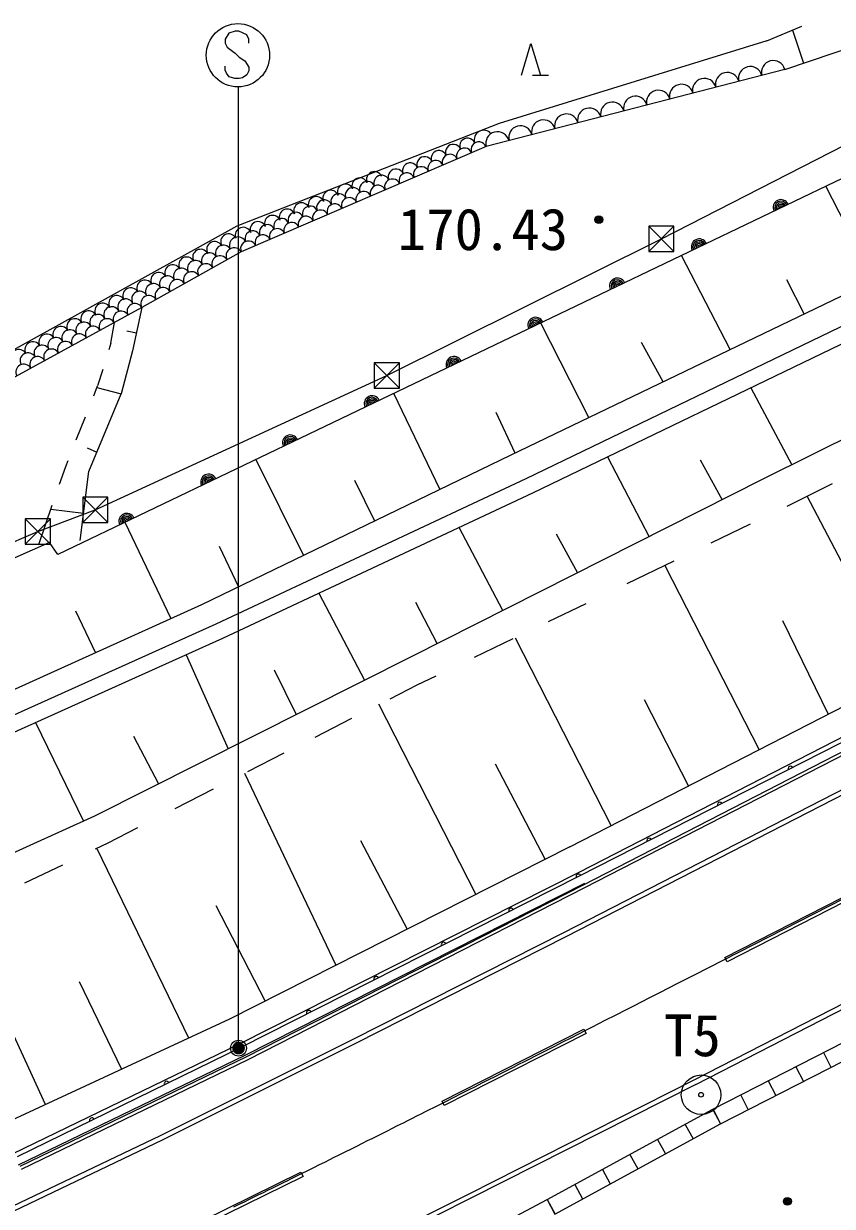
# Model space of a CAD drawing. Units: millimetres, scale not verified. Extents: x 40000 to 680000, y 20000 to 380000.
# Drawn here: x 316868 to 342446, y 267850 to 305259 of the extents above; entities that cross this region are included whole.
import ezdxf
from ezdxf.enums import TextEntityAlignment as Align

# ---------------------------------------------------------------- set-up
doc = ezdxf.new("R2010")
doc.units = ezdxf.units.MM
doc.header["$LTSCALE"] = 1000
doc.linetypes.add('CHAIN', pattern=[18.5, 12, -1.5, 3.5, -1.5])
for name, color, linetype, lineweight in [('M-BGD', 7, 'Continuous', 13), ('M-BMK', 2, 'CHAIN', 13), ('M-BMK-SRVR', 3, 'Continuous', 13), ('M-STR-STRC', 7, 'Continuous', 13)]:
    doc.layers.add(name, color=color, linetype=linetype, lineweight=lineweight)
doc.styles.add('ＭＳ ゴシック', font='')
doc.styles.get('ＭＳ ゴシック').set_extended_font_data('MS Gothic')

# ---------------------------------------------------------------- blocks, each defined once
blk = doc.blocks.new('filled_dot')
at = {"color": 0, "linetype": 'Continuous', "lineweight": -2, "const_width": 1.25}
blk.add_lwpolyline([(-0.625, 0, 1), (0.625, 0, 1)], format="xyb", close=True, dxfattribs=at)

msp = doc.modelspace()

# ---------------------------------------------------------------- linework, layer by layer
at = {"layer": 'M-BGD'}
for p, q in [((340941, 303811), (345240, 305256)), ((340372, 304716), (341484, 305181)), ((341185, 305056), (341536, 304011)), ((340372, 304716), (331910, 302104)), ((332613, 303627), (332913, 304627)), ((332913, 304627), (333213, 303627)), ((340941, 303811), (331492, 301370)), ((332963, 303627), (333463, 303627)), ((331910, 302104), (323616, 298856)), ((344702, 301302), (317948, 288472)), ((331492, 301370), (323751, 298039)), ((353042, 300649), (332752, 290865)), ((353317, 300227), (332967, 290413)), ((343761, 297138), (342240, 300122)), ((348030, 299193), (332279, 291609)), ((323616, 298856), (312987, 292963)), ((323751, 298039), (320607, 296277)), ((339217, 294950), (337670, 297930)), ((340997, 297171), (341550, 296073)), ((320607, 296277), (314016, 292681)), ((320607, 296277), (320314, 294914)), ((350585, 296007), (340264, 290857)), ((319628, 295154), (319740, 295805)), ((320134, 295548), (320436, 295483)), ((333211, 295792), (334742, 292795)), ((337091, 293926), (336410, 295174)), ((319628, 295154), (319561, 294940)), ((320314, 294914), (319955, 293553)), ((319368, 294316), (319207, 293798)), ((319086, 293491), (319207, 293798)), ((319188, 293749), (319954, 293547)), ((339863, 293739), (341159, 291304)), ((318925, 291091), (319955, 293553)), ((328569, 293566), (330030, 290521)), ((332419, 291676), (331809, 292959)), ((318532, 292095), (318821, 292824)), ((318879, 291838), (319184, 291710)), ((318200, 291255), (318272, 291438)), ((332279, 291609), (322491, 286877)), ((324215, 291477), (325715, 288435)), ((335335, 291555), (336649, 289032)), ((338263, 291463), (338959, 290199)), ((318007, 290698), (318200, 291255)), ((318652, 288909), (318925, 291091)), ((332752, 290865), (322944, 286263)), ((327973, 289527), (327344, 290814)), ((340264, 290857), (329148, 285244)), ((342437, 290702), (341006, 289988)), ((332967, 290413), (323153, 285808)), ((344634, 284606), (341651, 290310)), ((317354, 288819), (317775, 290031)), ((317732, 289907), (318761, 289778)), ((320066, 289488), (321525, 286440)), ((332023, 286696), (330640, 289321)), ((334146, 279220), (353867, 289348)), ((339849, 289425), (338606, 288825)), ((317689, 288850), (304320, 282934)), ((317948, 288472), (317689, 288850)), ((333707, 289122), (334382, 287887)), ((323057, 288729), (323661, 287442)), ((337427, 288256), (335944, 287540)), ((337145, 288120), (340126, 282291)), ((334437, 278425), (353100, 288000)), ((352293, 287380), (334417, 278287)), ((334570, 278021), (353257, 287624)), ((334616, 277932), (353303, 287535)), ((326207, 287241), (327652, 284492)), ((329951, 285650), (329277, 286947)), ((322491, 286877), (307520, 280101)), ((318506, 286684), (319144, 285362)), ((334644, 286912), (333454, 286338)), ((322944, 286263), (307764, 279443)), ((340865, 286379), (342314, 283414)), ((323153, 285808), (307963, 278984)), ((332410, 285834), (335450, 279889)), ((332340, 285800), (331112, 285207)), ((329148, 285244), (319106, 280196)), ((322012, 285296), (323337, 282323)), ((324796, 284825), (325491, 283406)), ((329305, 284335), (328447, 283896)), ((329901, 284622), (329305, 284335)), ((328092, 283749), (331169, 277715)), ((336493, 283880), (337895, 281145)), ((327236, 283278), (326073, 282684)), ((317245, 283154), (318757, 280037)), ((320347, 282724), (321136, 281217)), ((325093, 282183), (323943, 281596)), ((331782, 281846), (333366, 278826)), ((344315, 281836), (333947, 276506)), ((344384, 281703), (334015, 276372)), ((323853, 281550), (326742, 275477)), ((322864, 281044), (321646, 280422)), ((319106, 280196), (309315, 275750)), ((320467, 279820), (319530, 279341)), ((319530, 279341), (319134, 279150)), ((319182, 279173), (322084, 273176)), ((334146, 279220), (323376, 273776)), ((327522, 279424), (328996, 276617)), ((318094, 278647), (316900, 278070)), ((323698, 272993), (334437, 278425)), ((334417, 278287), (323755, 272889)), ((323876, 272635), (334618, 278068)), ((323924, 272588), (334571, 278021)), ((339045, 275719), (343489, 277989)), ((323968, 272499), (334616, 277932)), ((343558, 277856), (339114, 275586)), ((322942, 277368), (324502, 274345)), ((317557, 271071), (314810, 277060)), ((338059, 271842), (348118, 277005)), ((338127, 271709), (348186, 276871)), ((333947, 276506), (327300, 273133)), ((334015, 276372), (327367, 272999)), ((339114, 275586), (339045, 275719)), ((318619, 274966), (319961, 272189)), ((338669, 270919), (344783, 274057)), ((323376, 273776), (316318, 270495)), ((338912, 270460), (345020, 273594)), ((327300, 273133), (321185, 270081)), ((330101, 271175), (334588, 273455)), ((334656, 273321), (330169, 271041)), ((334588, 273455), (334656, 273321)), ((316538, 269521), (323698, 272993)), ((323755, 272889), (316660, 269416)), ((327367, 272999), (321250, 269946)), ((323594, 273028), (323563, 272982)), ((323563, 272982), (323563, 272949)), ((323563, 272949), (323579, 272917)), ((323563, 272737), (323563, 272767)), ((323573, 272711), (323563, 272737)), ((323594, 272684), (323573, 272711)), ((323579, 272917), (323643, 272871)), ((323642, 273044), (323594, 273028)), ((323672, 273044), (323642, 273044)), ((323643, 272871), (323675, 272838)), ((323735, 273014), (323672, 273044)), ((323675, 272838), (323720, 272809)), ((323720, 272809), (323752, 272759)), ((323750, 272981), (323735, 273014)), ((323750, 272732), (323735, 272699)), ((323750, 272949), (323750, 272981)), ((323752, 272759), (323750, 272732)), ((342165, 272714), (342402, 272251)), ((316709, 269159), (323876, 272635)), ((316754, 269118), (323924, 272588)), ((316797, 269028), (323968, 272499)), ((323641, 272669), (323594, 272684)), ((323675, 272669), (323641, 272669)), ((323700, 272676), (323675, 272669)), ((323735, 272699), (323700, 272676)), ((341292, 272266), (341529, 271803)), ((338060, 271842), (330946, 268239)), ((338127, 271709), (331013, 268105)), ((340419, 271818), (340657, 271355)), ((339547, 271370), (339784, 270907)), ((330169, 271041), (330101, 271175)), ((333426, 268064), (338669, 270919)), ((338663, 270916), (338912, 270460)), ((338674, 270922), (338912, 270460)), ((333672, 267606), (338912, 270460)), ((337790, 270441), (338039, 269984)), ((321185, 270081), (315071, 267163)), ((321250, 269946), (315134, 267027)), ((336917, 269966), (337166, 269509)), ((336045, 269490), (336293, 269033)), ((335172, 269015), (335421, 268558)), ((321173, 266736), (325639, 268932)), ((325705, 268798), (321239, 266602)), ((325639, 268932), (325705, 268798)), ((330946, 268239), (324372, 264957)), ((334299, 268539), (334548, 268083)), ((331013, 268105), (324438, 264823)), ((331618, 267106), (333426, 268064)), ((333426, 268064), (333670, 267604)), ((333426, 268064), (333675, 267607))]:
    msp.add_line(p, q, dxfattribs=at)
at = {"layer": 'M-BGD', "color": 30}
for p, q in [((337037, 298455), (346455, 303265)), ((337437, 298855), (336637, 298855)), ((336637, 298855), (336637, 298055)), ((337437, 298855), (336637, 298055)), ((336637, 298855), (337437, 298055)), ((337437, 298055), (337437, 298855)), ((328357, 294126), (337037, 298455)), ((336637, 298055), (337437, 298055)), ((328757, 294526), (327957, 294526)), ((327957, 294526), (327957, 293726)), ((328757, 294526), (327957, 293726)), ((327957, 294526), (328757, 293726)), ((328757, 293726), (328757, 294526)), ((319135, 289884), (328357, 294126)), ((327957, 293726), (328757, 293726)), ((319535, 290284), (318735, 290284)), ((318735, 290284), (318735, 289484)), ((319535, 290284), (318735, 289484)), ((318735, 290284), (319535, 289484)), ((319535, 289484), (319535, 290284)), ((317718, 289598), (316918, 289598)), ((316918, 289598), (316918, 288798)), ((317718, 289598), (316918, 288798)), ((316918, 289598), (317718, 288798)), ((317318, 289198), (319135, 289884)), ((317718, 288798), (317718, 289598)), ((301847, 282578), (317318, 289198)), ((318735, 289484), (319535, 289484)), ((316918, 288798), (317718, 288798))]:
    msp.add_line(p, q, dxfattribs=at)
at = {"layer": 'M-BGD'}
for centre, radius in [((335060, 299059), 125), ((335060, 299059), 100), ((335060, 299059), 75), ((335060, 299059), 50), ((335060, 299059), 25), ((323665, 272854), 250), ((341024, 268009), 125), ((341024, 268009), 100), ((341024, 268009), 75), ((341024, 268009), 50), ((341024, 268009), 25)]:
    msp.add_circle(centre, radius, dxfattribs=at)
for centre, radius, start, end in [((339851, 303529), 375, 14.481, 194.481), ((340577, 303717), 375, 14.481, 194.481), ((338397, 303154), 375, 14.481, 194.481), ((339124, 303341), 375, 14.481, 194.481), ((336943, 302778), 375, 14.481, 194.481), ((337670, 302966), 375, 14.481, 194.481), ((335490, 302403), 375, 14.481, 194.481), ((336217, 302590), 375, 14.481, 194.481), ((334036, 302027), 375, 14.481, 194.481), ((334763, 302215), 375, 14.481, 194.481), ((332583, 301652), 375, 14.481, 194.481), ((333309, 301840), 375, 14.481, 194.481), ((330909, 301391), 247, 23.3407, 203.3408), ((331265, 301272), 248, 23.2801, 203.2801), ((331416, 301588), 298, 38.4262, 199.5444), ((331856, 301464), 375, 14.481, 194.481), ((330004, 301000), 247, 23.3407, 203.3408), ((330457, 301196), 247, 23.3407, 203.3408), ((330809, 301076), 248, 23.2801, 203.2801), ((329098, 300610), 247, 23.3407, 203.3408), ((329551, 300805), 247, 23.3407, 203.3408), ((329899, 300685), 248, 23.2801, 203.2801), ((330354, 300880), 248, 23.2801, 203.2801), ((327961, 300330), 250, 23.2602, 203.2602), ((328193, 300219), 247, 23.3407, 203.3408), ((328645, 300414), 247, 23.3407, 203.3408), ((328988, 300293), 248, 23.2801, 203.2801), ((329443, 300489), 248, 23.2801, 203.2801), ((327041, 299935), 250, 23.2602, 203.2602), ((327287, 299828), 247, 23.3407, 203.3408), ((327501, 300132), 250, 23.2602, 203.2602), ((327740, 300023), 247, 23.3407, 203.3408), ((328077, 299901), 248, 23.2801, 203.2801), ((328532, 300097), 248, 23.2801, 203.2801), ((326121, 299539), 250, 23.2602, 203.2602), ((326381, 299437), 247, 23.3407, 203.3408), ((326581, 299737), 250, 23.2602, 203.2602), ((326834, 299633), 247, 23.3407, 203.3408), ((327166, 299509), 248, 23.2801, 203.2801), ((327622, 299705), 248, 23.2801, 203.2801), ((340822, 299442), 250, 25.6207, 205.6207), ((325201, 299144), 250, 23.2602, 203.2602), ((325476, 299046), 247, 23.3407, 203.3408), ((325661, 299342), 250, 23.2602, 203.2602), ((325929, 299242), 247, 23.3407, 203.3408), ((326255, 299117), 248, 23.2801, 203.2801), ((326711, 299313), 248, 23.2801, 203.2801), ((340822, 299442), 200, 25.6207, 205.6207), ((340822, 299442), 150, 25.6207, 205.6207), ((340822, 299442), 100, 25.6207, 205.6207), ((340822, 299442), 50, 25.6207, 205.6207), ((324281, 298748), 250, 23.2602, 203.2602), ((324570, 298656), 247, 23.3407, 203.3408), ((324741, 298946), 250, 23.2602, 203.2602), ((325023, 298851), 247, 23.3407, 203.3408), ((325344, 298725), 248, 23.2801, 203.2801), ((325800, 298921), 248, 23.2801, 203.2801), ((323352, 298357), 253, 28.8569, 208.8569), ((323812, 298564), 254, 19.6641, 199.6641), ((324117, 298460), 247, 23.3407, 203.3408), ((324434, 298333), 248, 23.2801, 203.2801), ((324889, 298529), 248, 23.2801, 203.2801), ((322910, 298113), 253, 28.8569, 208.8569), ((323184, 298004), 252, 28.8796, 208.8796), ((323526, 297914), 257, 29.2687, 209.2687), ((323648, 298244), 271, 25.9934, 205.9934), ((323978, 298137), 248, 23.2801, 203.2801), ((338236, 298201), 250, 25.6207, 205.6207), ((338236, 298201), 200, 25.6207, 205.6207), ((338236, 298201), 150, 25.6207, 205.6207), ((338236, 298201), 100, 25.6207, 205.6207), ((338236, 298201), 50, 25.6207, 205.6207), ((322025, 297626), 253, 28.8569, 208.8569), ((322467, 297869), 253, 28.8569, 208.8569), ((322742, 297760), 252, 28.8796, 208.8796), ((323077, 297662), 257, 29.2687, 209.2687), ((321582, 297382), 253, 28.8569, 208.8569), ((321860, 297273), 252, 28.8796, 208.8796), ((322179, 297158), 257, 29.2687, 209.2687), ((322301, 297517), 252, 28.8796, 208.8796), ((322628, 297410), 257, 29.2687, 209.2687), ((320698, 296894), 253, 28.8569, 208.8569), ((320977, 296787), 252, 28.8796, 208.8796), ((321140, 297138), 253, 28.8569, 208.8569), ((321419, 297030), 252, 28.8796, 208.8796), ((321730, 296907), 257, 29.2687, 209.2687), ((335649, 296961), 250, 25.6207, 205.6207), ((335649, 296961), 200, 25.6207, 205.6207), ((335649, 296961), 150, 25.6207, 205.6207), ((335649, 296961), 100, 25.6207, 205.6207), ((319813, 296407), 253, 28.8569, 208.8569), ((320255, 296650), 253, 28.8569, 208.8569), ((320536, 296543), 252, 28.8796, 208.8796), ((320831, 296403), 257, 29.2687, 209.2687), ((321280, 296655), 257, 29.2687, 209.2687), ((335649, 296961), 50, 25.6207, 205.6207), ((319370, 296163), 253, 28.8569, 208.8569), ((319653, 296056), 252, 28.8796, 208.8796), ((320095, 296300), 252, 28.8796, 208.8796), ((320387, 296158), 250, 28.6184, 208.6184), ((318485, 295675), 253, 28.8569, 208.8569), ((318928, 295919), 253, 28.8569, 208.8569), ((319212, 295813), 252, 28.8796, 208.8796), ((319508, 295678), 250, 28.6184, 208.6184), ((319948, 295918), 250, 28.6184, 208.6184), ((333063, 295721), 250, 25.6207, 205.6207), ((333063, 295721), 200, 25.6207, 205.6207), ((318043, 295431), 253, 28.8569, 208.8569), ((318329, 295326), 252, 28.8796, 208.8796), ((318771, 295569), 252, 28.8796, 208.8796), ((319069, 295438), 250, 28.6184, 208.6184), ((333063, 295721), 150, 25.6207, 205.6207), ((333063, 295721), 100, 25.6207, 205.6207), ((333063, 295721), 50, 25.6207, 205.6207), ((317158, 294944), 253, 28.8569, 208.8569), ((317601, 295188), 253, 28.8569, 208.8569), ((317888, 295083), 252, 28.8796, 208.8796), ((318190, 294959), 250, 28.6184, 208.6184), ((318629, 295198), 250, 28.6184, 208.6184), ((316716, 294700), 253, 28.8569, 208.8569), ((317005, 294596), 252, 28.8796, 208.8796), ((317447, 294839), 252, 28.8796, 208.8796), ((317751, 294719), 250, 28.6184, 208.6184), ((316872, 294239), 250, 28.6184, 208.6184), ((317311, 294479), 250, 28.6184, 208.6184), ((330477, 294480), 250, 25.6207, 205.6207), ((330477, 294480), 200, 25.6207, 205.6207), ((330477, 294480), 150, 25.6207, 205.6207), ((330477, 294480), 100, 25.6207, 205.6207), ((330477, 294480), 50, 25.6207, 205.6207), ((327890, 293240), 250, 25.6207, 205.6207), ((327890, 293240), 200, 25.6207, 205.6207), ((327890, 293240), 150, 25.6207, 205.6207), ((327890, 293240), 100, 25.6207, 205.6207), ((327890, 293240), 50, 25.6207, 205.6207), ((325304, 292000), 250, 25.6207, 205.6207), ((325304, 292000), 200, 25.6207, 205.6207), ((325304, 292000), 150, 25.6207, 205.6207), ((325304, 292000), 100, 25.6207, 205.6207), ((325304, 292000), 50, 25.6207, 205.6207), ((322717, 290759), 250, 25.6207, 205.6207), ((322717, 290759), 200, 25.6207, 205.6207), ((322717, 290759), 150, 25.6207, 205.6207), ((322717, 290759), 100, 25.6207, 205.6207), ((322717, 290759), 50, 25.6207, 205.6207), ((320131, 289519), 250, 25.6207, 205.6207), ((320131, 289519), 200, 25.6207, 205.6207), ((320131, 289519), 150, 25.6207, 205.6207), ((320131, 289519), 100, 25.6207, 205.6207), ((320131, 289519), 50, 25.6207, 205.6207), ((341121, 281697), 75, 26.9618, 206.9618), ((338886, 280560), 75, 26.9618, 206.9618), ((336652, 279423), 75, 26.9618, 206.9618), ((334417, 278287), 75, 26.9618, 206.8492), ((332285, 277207), 75, 26.8492, 206.8492), ((330152, 276128), 75, 26.8492, 206.8492), ((328020, 275048), 75, 26.8492, 206.8492), ((325887, 273969), 75, 26.8492, 206.8492), ((323755, 272889), 75, 26.8492, 206.0845), ((321390, 271731), 75, 26.0845, 206.0845), ((319025, 270574), 75, 26.0845, 206.0845)]:
    msp.add_arc(centre, radius, start, end, dxfattribs=at)
at = {"layer": 'M-BMK'}
msp.add_line((338060, 275164), (346694, 279582), dxfattribs=at)
for points in [[(328878, 270494), (329022, 270567), (329164, 270638), (329303, 270708), (329440, 270777), (329575, 270845), (329708, 270912), (329839, 270978), (329967, 271043), (330221, 271171), (330466, 271295), (330704, 271415), (330934, 271531), (331157, 271644), (331373, 271754), (331582, 271860), (331785, 271962), (331981, 272062), (332171, 272159), (332356, 272252), (332534, 272343), (332707, 272431), (332874, 272516), (333037, 272598), (333351, 272758), (333645, 272908), (333921, 273049), (334180, 273181), (334423, 273305), (334650, 273421), (334863, 273530), (335263, 273734), (335613, 273913), (335919, 274069), (336186, 274206), (336655, 274445), (337006, 274625), (337533, 274895), (338060, 275164)], [(323521, 267836), (323689, 267919), (323851, 267998), (324009, 268075), (324162, 268150), (324309, 268223), (324452, 268293), (324591, 268361), (324725, 268427), (324855, 268491), (324981, 268553), (325103, 268614), (325221, 268672), (325336, 268728), (325447, 268783), (325554, 268836), (325658, 268888), (325860, 268988), (326049, 269081), (326226, 269169), (326392, 269252), (326547, 269329), (326693, 269401), (326830, 269470), (326958, 269533), (327078, 269593), (327191, 269649), (327402, 269755), (327586, 269847), (327748, 269928), (327889, 269998), (328013, 270060), (328229, 270169), (328392, 270250), (328513, 270311), (328696, 270403), (328878, 270494)]]:
    msp.add_lwpolyline(points, dxfattribs=at)
at = {"layer": 'M-BMK-SRVR'}
for radius in [625, 75]:
    msp.add_circle((338293, 271381), radius, dxfattribs=at)
at = {"layer": 'M-STR-STRC'}
for p, q in [((323363, 304956), (323239, 304772)), ((323555, 305022), (323363, 304956)), ((323676, 305020), (323555, 305022)), ((323926, 304901), (323676, 305020)), ((323989, 304769), (323926, 304901)), ((323239, 304772), (323242, 304640)), ((323242, 304640), (323305, 304511)), ((323305, 304511), (323560, 304330)), ((323989, 304640), (323989, 304769)), ((323560, 304330), (323689, 304198)), ((323689, 304198), (323868, 304082)), ((323242, 303792), (323239, 303914)), ((323281, 303690), (323242, 303792)), ((323868, 304082), (323995, 303882)), ((323989, 303771), (323929, 303640)), ((323995, 303882), (323989, 303771)), ((323365, 303579), (323281, 303690)), ((323552, 303519), (323365, 303579)), ((323687, 303519), (323552, 303519)), ((323787, 303548), (323687, 303519)), ((323929, 303640), (323787, 303548)), ((323665, 272854), (323665, 303260))]:
    msp.add_line(p, q, dxfattribs=at)
msp.add_circle((323646, 304259), 1000, dxfattribs=at)

# ---------------------------------------------------------------- block references
at = {"layer": 'M-STR-STRC', "xscale": 160, "yscale": 160, "rotation": 90}
msp.add_blockref('filled_dot', (323665, 272854), dxfattribs=at)

# ---------------------------------------------------------------- texts
at = {"layer": 'M-BGD', "style": 'ＭＳ ゴシック'}
msp.add_text('170.43', height=1320, dxfattribs=at).set_placement((328700, 297700), align=Align.BOTTOM_LEFT)
at = {"layer": 'M-BMK-SRVR', "style": 'ＭＳ ゴシック'}
msp.add_text('T5', height=1320, dxfattribs=at).set_placement((337123, 272203), align=Align.BOTTOM_LEFT)

doc.saveas('drawing.dxf')
